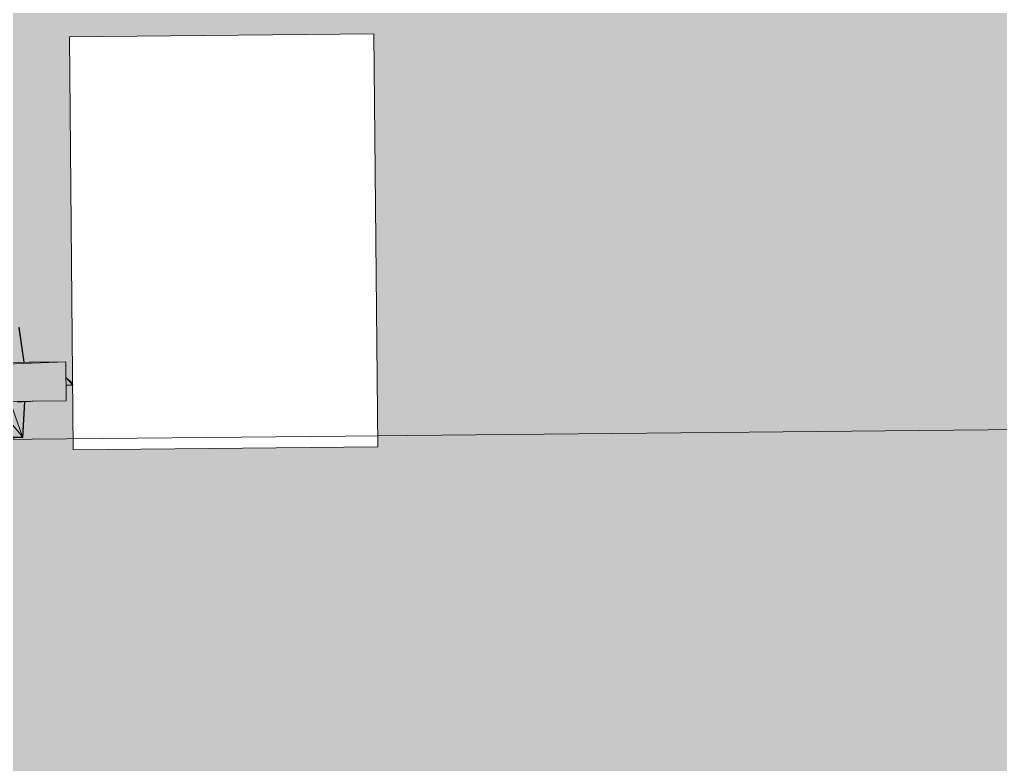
# Model space of a CAD drawing. Header units: millimetres. Extents: x 141848 to 1648660, y -821378 to -151356.
# Drawn here: x 386213 to 387068, y -272172 to -271523 of the extents above; entities that cross this region are included whole.
import ezdxf

# ---------------------------------------------------------------- set-up
doc = ezdxf.new("R2010")
doc.units = ezdxf.units.MM
doc.header["$MEASUREMENT"] = 0
doc.linetypes.add('Wipeout_Contour', pattern=[1000, 0, -1000])
doc.layers.add('Divers - Dessin général', color=7, linetype='Continuous')
doc.layers.add('Structure - Murs extérieurs', color=7, linetype='Continuous')

# ---------------------------------------------------------------- blocks, each defined once
blk = doc.blocks.new('Dalle_31_2', base_point=(360547.96, -295062.57))
at = {"linetype": 'Continuous', "lineweight": 0, "true_color": 0x6f6f6f}
h = blk.add_hatch(color=8, dxfattribs=at)
h.paths.add_polyline_path([(360547.96, -295062.57), (487920.34, -293826.87), (487920.34, -270902.73), (487462.57, -270902.73), (472885.81, -271040.83), (472885.81, -271062.25, 0.001346), (472885.84, -271073.02), (472896.73, -273095.23, -0.414214), (470907.52, -275105.97), (462184.05, -275105.97, -0.005189), (462130.96, -275116.1), (454147.51, -275196.19), (438770.53, -275253.24, -0.386553), (436572.61, -273475.39, -0.025189), (436562.21, -273329.32), (436569.47, -267730.34, -0.098562), (436800.24, -266943.72), (436817.2, -266951.55, -0.258849), (438655, -265605.83), (438652.66, -265587.29), (439337.09, -265587.29), (439337.09, -265687.29), (439337.09, -270687.29), (469237.09, -270687.29), (469237.09, -265687.29), (470907.52, -265687.29), (472605.14, -265687.29), (472605.14, -163737.64), (371862.56, -163737.64), (371862.56, -271040.58), (371883.03, -271040.58), (371883.21, -272000.51), (371882.66, -272000.51, -0.409427), (367883.2, -275935.04), (360547.96, -275935.04)])
h.paths.add_polyline_path([(377135.1, -260639.95), (373845.1, -260639.95), (373845.1, -248364.95), (373845.1, -243089.97), (373845.1, -242189.97), (377135.1, -242189.97)], flags=0)
h.paths.add_polyline_path([(380202.95, -193810.57), (380202.95, -171995.57), (431505.8, -171995.57), (464309.56, -171995.57), (464309.56, -262265.57), (464309.56, -262365.57), (438593.7, -262350.57), (437925.55, -262350.57), (436549.59, -262350.57), (436549.59, -189810.57), (412055.06, -189810.57), (412055.06, -201780.57), (412055.06, -204495.57), (415454.07, -204495.57), (415454.07, -208495.57), (415454.07, -218295.57), (405655.06, -218295.57), (405655.06, -222495.57), (415474.56, -222495.57), (415474.56, -260810.57), (380202.95, -260810.57), (380202.95, -230015.57)], flags=0)
h.paths.add_polyline_path([(381436.56, -269433.91, -0.090319), (381558.29, -268727.62, -0.201449), (382612.16, -267592.74, -0.104211), (383417.52, -267415.06), (384017.5, -267409.37, -0.104045), (384824.87, -267571.24, -0.238255), (385983.78, -268953.32, -0.055189), (386036.36, -269390.33), (386038.45, -269611.44), (386050.57, -270890.27), (385792.1, -271892.76, -0.267949), (384069.6, -272909.12), (383469.63, -272914.81, -0.193717), (382078.77, -272370.19, -0.070569), (381728.18, -271931.26, -0.131652), (381450.77, -270933.85)], flags=0)
h.paths.add_polyline_path([(392016.51, -273452.05), (392030.01, -267377.82, -0.380557), (394016.51, -265609.83), (394094.23, -265609.83), (394094.23, -270609.83), (409094.23, -270609.83), (409094.23, -265609.83), (414055.71, -265609.83, -0.414214), (415555.71, -267109.83), (415555.71, -273660.7, -0.345502), (413836.8, -275433.43), (394027.27, -275599, -0.415791), (392016.51, -273599.03)], flags=0)
h.paths.add_polyline_path([(424209.61, -271504.08, -0.134474), (423930.47, -270484.94), (423930.47, -268984.94, -0.414214), (425930.47, -266984.94), (426530.47, -266984.94, -0.414214), (428530.47, -268984.94), (428530.47, -270484.94, -0.12882), (428273.55, -271465.58, -0.270936), (426530.47, -272484.94), (425930.47, -272484.94, -0.26498)], flags=0)
blk = doc.blocks.new('Mur_326_2', base_point=(386522.01, -271535.6))
at = {"color": 254, "linetype": 'Wipeout_Contour', "lineweight": 0, "ltscale": 1889457.60511676}
blk.add_wipeout([(386522.01, -271535.6), (386256.71, -271538.11), (386260.12, -271898.1), (386525.42, -271895.58)], dxfattribs=at).dxf.layer = 'Structure - Murs extérieurs'
at = {"layer": 'Structure - Murs extérieurs', "color": 7, "linetype": 'Continuous', "lineweight": 5, "flags": 128}
for points in [[(386522.01, -271535.6), (386256.71, -271538.11)], [(386256.71, -271538.11), (386260.12, -271898.1)], [(386525.42, -271895.58), (386522.01, -271535.6)], [(386260.12, -271898.1), (386525.42, -271895.58)]]:
    blk.add_lwpolyline(points, dxfattribs=at)
blk = doc.blocks.new('model17')
at = {"color": 7, "linetype": 'Continuous', "lineweight": 20}
for p, q in [((1358.34, 270.68), (1428.51, 269.39)), ((1428.51, 269.39), (1358.37, 270.66)), ((1358.37, 270.66), (1428.55, 269.31)), ((1358.37, 270.66), (1428.54, 269.37)), ((1428.55, 269.31), (1358.42, 270.62)), ((1358.42, 270.62), (1428.52, 269.22)), ((1428.52, 269.22), (1358.45, 270.54)), ((1358.45, 270.54), (1428.47, 269.09)), ((1358.48, 270.44), (1428.47, 269.09)), ((1358.51, 270.31), (1428.26, 268.72)), ((1358.51, 270.31), (1428.38, 268.92)), ((1358.51, 270.31), (1428.47, 269.09)), ((1358.55, 270.14), (1428.26, 268.72)), ((1428.26, 268.72), (1416.96, 255.04)), ((1428.26, 268.72), (1417.98, 238.59)), ((1428.38, 268.92), (1428.26, 268.72)), ((1428.26, 268.72), (1430.16, 238.04)), ((1428.47, 269.09), (1428.38, 268.92)), ((1428.38, 268.92), (1430.16, 238.04)), ((1428.38, 268.92), (1430.28, 238.06)), ((1428.38, 268.92), (1430.38, 238.07)), ((1428.52, 269.22), (1428.47, 269.09)), ((1428.47, 269.09), (1430.38, 238.07)), ((1428.51, 269.39), (1428.54, 269.37)), ((1428.55, 269.31), (1428.52, 269.22)), ((1428.52, 269.22), (1430.38, 238.07)), ((1428.52, 269.22), (1430.45, 238.08)), ((1428.54, 269.37), (1428.55, 269.31)), ((1428.55, 269.31), (1430.45, 238.08)), ((1428.55, 269.31), (1430.48, 238.09)), ((1466.45, 203.75), (322.26, 237.72)), ((1466.45, 237.72), (322.26, 237.72)), ((1426.28, 238.22), (1424.1, 238.31)), ((1426.28, 238.22), (1426.1, 237.72)), ((1426.26, 237.72), (1426.28, 238.22)), ((1428.45, 238.12), (1426.28, 238.22)), ((1428.45, 238.12), (1428.31, 237.72)), ((1428.44, 237.72), (1428.45, 238.12)), ((1428.57, 237.72), (1428.45, 238.12)), ((1430.63, 238.02), (1428.45, 238.12)), ((1430.28, 238.06), (1430.16, 238.04)), ((1430.29, 238.04), (1430.19, 238.04)), ((1430.38, 238.07), (1430.28, 238.06)), ((1430.45, 238.08), (1430.38, 238.07)), ((1430.48, 238.09), (1430.45, 238.08)), ((1430.62, 237.72), (1430.63, 238.02)), ((1432.8, 237.92), (1430.63, 238.02)), ((1432.8, 237.92), (1432.72, 237.72)), ((1432.79, 237.72), (1432.8, 237.92)), ((1432.86, 237.72), (1432.8, 237.92)), ((1434.96, 237.83), (1432.8, 237.92)), ((1434.95, 237.72), (1434.96, 237.83)), ((1437.12, 237.73), (1434.96, 237.83)), ((1437.12, 237.73), (1437.11, 237.72)), ((1437.25, 237.72), (1437.12, 237.73)), ((1437.34, 237.72), (1437.25, 237.72)), ((1437.25, 237.72), (1437.25, 237.72)), ((1437.41, 237.72), (1437.34, 237.72)), ((1466.45, 203.75), (1466.45, 237.72)), ((1466.45, 224.13), (1472.26, 224.13)), ((1466.45, 217.33), (1472.26, 224.13)), ((1466.45, 217.33), (1472.26, 222.22)), ((1472.26, 222.22), (1472.26, 224.13)), ((322.26, 203.75), (1466.45, 203.75)), ((1429.81, 203.75), (1425.79, 173.75)), ((1425.79, 173.75), (1429.94, 203.75)), ((1429.94, 203.75), (1425.9, 173.53)), ((1425.9, 173.53), (1430.03, 203.75)), ((1425.97, 173.34), (1430.1, 203.75)), ((1430.04, 203.75), (1425.97, 173.34)), ((1430.1, 203.75), (1426.02, 173.2)), ((1430.14, 203.75), (1426.04, 173.09)), ((1430.1, 203.75), (1426.04, 173.09)), ((1434.48, 203.75), (1436.24, 203.66)), ((1436.69, 203.75), (1436.24, 203.66)), ((1436.24, 203.66), (1436.9, 203.75)), ((1436.24, 203.66), (1436.46, 203.66)), ((1436.91, 203.75), (1436.46, 203.66)), ((1436.46, 203.66), (1437.04, 203.74)), ((1436.46, 203.66), (1436.66, 203.66)), ((1437.04, 203.74), (1436.66, 203.66)), ((1436.66, 203.66), (1437.11, 203.72)), ((1436.66, 203.66), (1436.82, 203.66)), ((1437.11, 203.72), (1436.82, 203.66)), ((1436.82, 203.66), (1436.95, 203.67)), ((1437.11, 203.72), (1436.95, 203.67)), ((1436.95, 203.67), (1437.14, 203.71)), ((1436.95, 203.67), (1437.04, 203.67)), ((1436.98, 203.75), (1437.04, 203.74)), ((1437.04, 203.74), (1437.04, 203.75)), ((1437.04, 203.74), (1437.11, 203.72)), ((1437.14, 203.71), (1437.04, 203.67)), ((1437.04, 203.67), (1437.14, 203.69)), ((1437.11, 203.72), (1437.11, 203.75)), ((1437.11, 203.72), (1437.14, 203.71)), ((1437.14, 203.69), (1437.11, 203.68)), ((1437.14, 203.71), (1437.14, 203.75)), ((1437.14, 203.69), (1437.14, 203.71)), ((1437.14, 203.71), (1437.14, 203.69))]:
    blk.add_line(p, q, dxfattribs=at)

msp = doc.modelspace()

# ---------------------------------------------------------------- block references
at = {"color": 9, "linetype": 'Continuous', "lineweight": 5}
msp.add_blockref('Dalle_31_2', (360547.961, -295062.571), dxfattribs=at)

# ---------------------------------------------------------------- next in the draw order: block references
at = {"layer": 'Structure - Murs extérieurs', "color": 7, "lineweight": 5}
msp.add_blockref('Mur_326_2', (386522.005, -271535.599), dxfattribs=at)

# ---------------------------------------------------------------- next in the draw order: linework, layer by layer
at = {"layer": 'Divers - Dessin général', "color": 14, "linetype": 'Continuous', "lineweight": 5, "true_color": 0x990000}
msp.add_lwpolyline([(472905.195, -163437.635), (472885.813, -271067.638), (371555.907, -272027.634), (371538.537, -197317.635), (371535.195, -163437.635)], close=True, dxfattribs=at)

# ---------------------------------------------------------------- next in the draw order: block references
at = {"color": 7, "linetype": 'Continuous', "lineweight": 20, "xscale": -1, "zscale": 1000, "rotation": 180.5428020089377}
msp.add_blockref('model17', (384785.274, -271631.607), dxfattribs=at)

doc.saveas('drawing.dxf')
